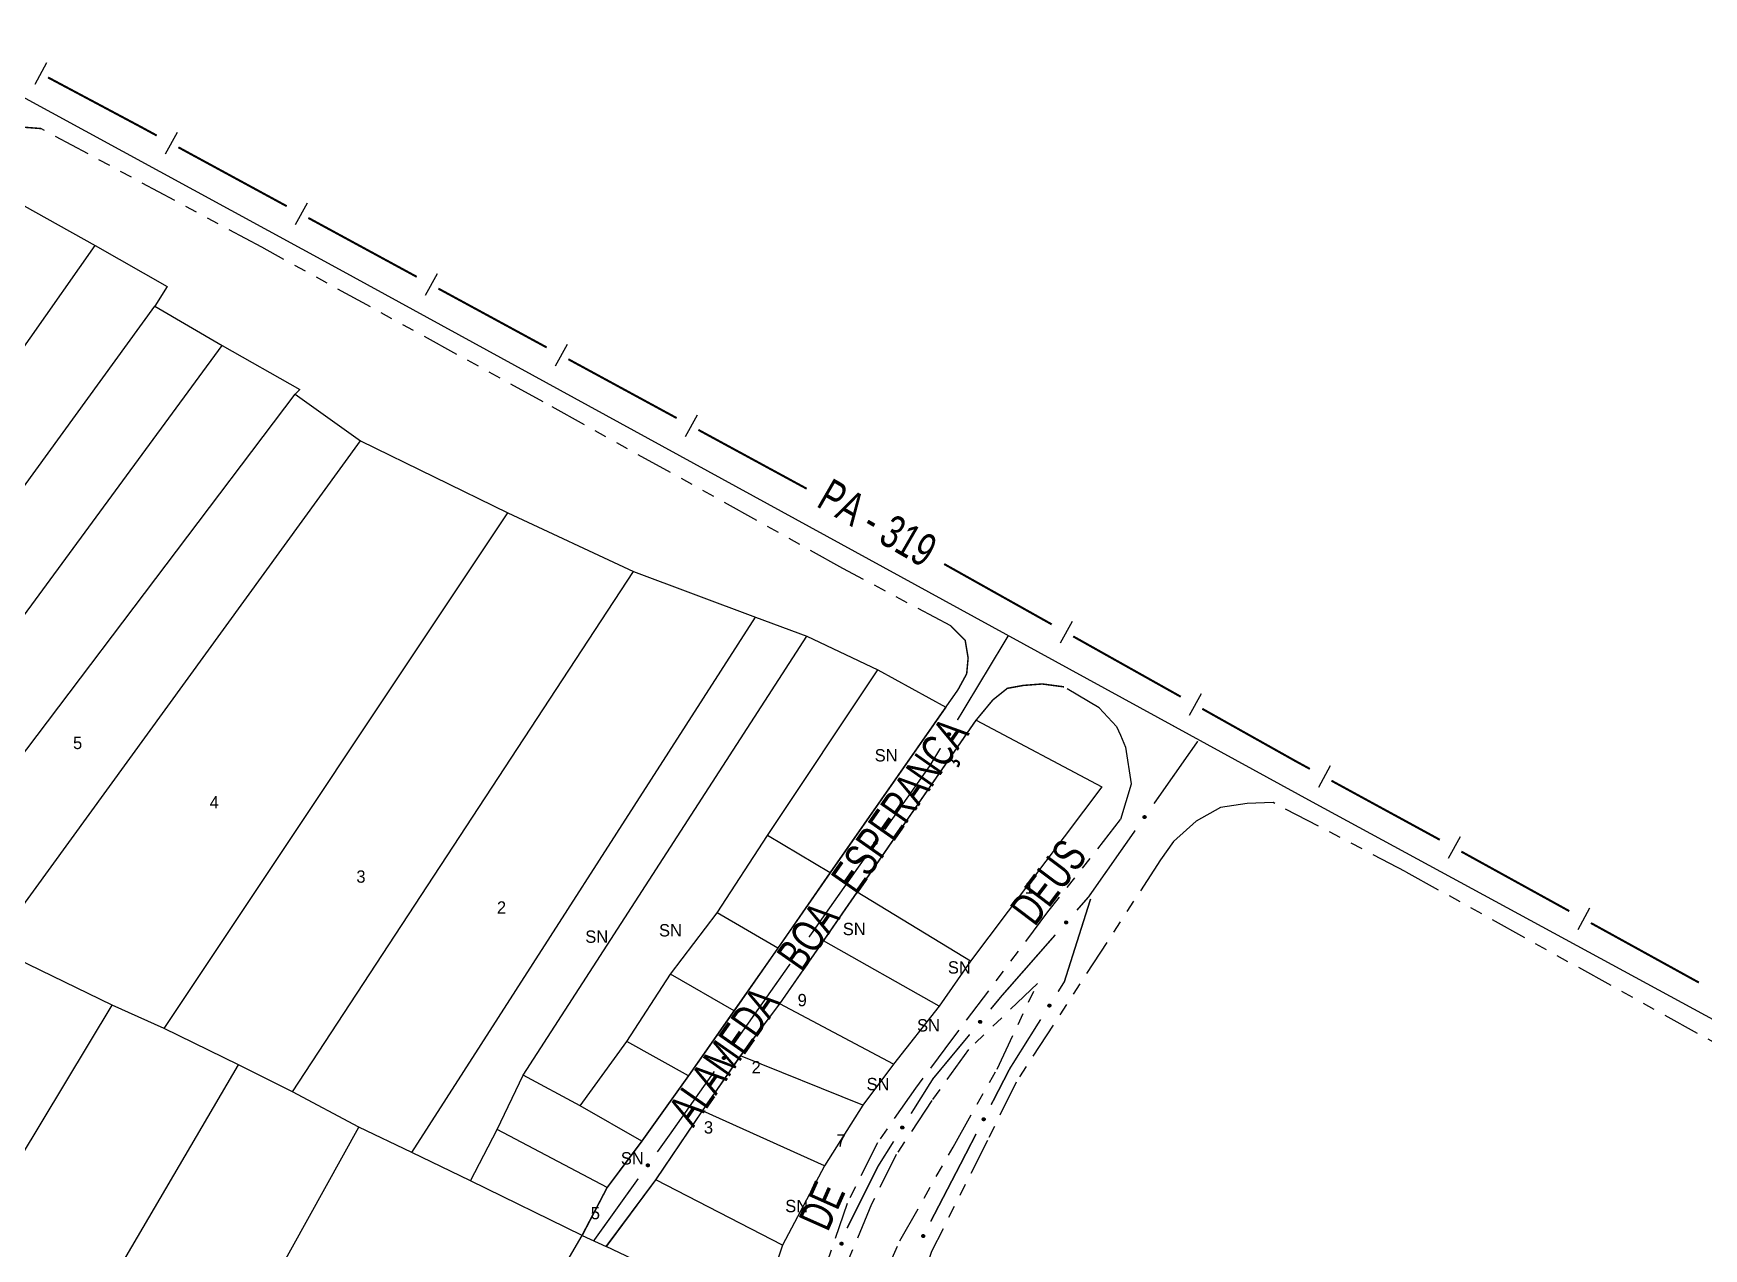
# Model space of a CAD drawing. Extents: x 205454 to 206599, y 4874260 to 4875179.
# Drawn here: x 206193.6 to 206396.8, y 4874927 to 4875074.9 of the extents above; entities that cross this region are included whole.
import ezdxf
from ezdxf.enums import TextEntityAlignment as Align

# ---------------------------------------------------------------- set-up
doc = ezdxf.new("R2010")
doc.units = 0
doc.header["$LTSCALE"] = 1.5
doc.header["$MEASUREMENT"] = 0
doc.linetypes.add('TRACO_25', pattern=[8, 3, -1, 1, -1, 1, -1])
for name, color, linetype in [('CD_MALHA_LOTES', 7, 'CONTINUOUS'), ('LM-LIM-SETORES-BAIRROS', 250, 'CONTINUOUS'), ('RU-QUADRA', 210, 'CONTINUOUS'), ('SV-EIXO-RUA-N-PAV', 6, 'CONTINUOUS'), ('SV-FX-DOM-EST', 20, 'CONTINUOUS'), ('SV-ROD-ESTADUAIS', 20, 'CONTINUOUS'), ('SV-RUA-NAO-PAV', 7, 'CONTINUOUS'), ('SV-TXT-ROD-EST', 7, 'CONTINUOUS'), ('SV-TXT-RUA-N-PAV', 7, 'CONTINUOUS'), ('Th_NmrPort', 7, 'CONTINUOUS')]:
    doc.layers.add(name, color=color, linetype=linetype)
doc.styles.add('ARIAL', font='ARIAL.SHX')

msp = doc.modelspace()

# ---------------------------------------------------------------- linework, layer by layer
at = {"layer": 'CD_MALHA_LOTES', "linetype": 'Continuous', "flags": 128}
for points in [[(206134.311295, 4874991.43433), (206183.386338, 4875058.947972), (206201.087393, 4875049.07623)], [(206153.600907, 4874981.449119), (206201.087393, 4875049.07623)], [(206201.087393, 4875049.07623), (206209.824453, 4875044.083624)], [(206209.824453, 4875044.083624), (206208.349365, 4875041.70079)], [(206161.543689, 4874977.250792), (206208.349365, 4875041.70079)], [(206208.349365, 4875041.70079), (206216.519083, 4875036.935121)], [(206169.599938, 4874973.052465), (206216.519083, 4875036.935121)], [(206216.519083, 4875036.935121), (206225.993687, 4875031.545376)], [(206178.280264, 4874968.683935), (206225.426345, 4875030.978035)], [(206225.993687, 4875031.545376), (206225.426345, 4875030.978035)], [(206225.426345, 4875030.978035), (206233.369127, 4875025.30462)], [(206188.60588, 4874963.691329), (206233.369127, 4875025.30462)], [(206233.369127, 4875025.30462), (206251.297119, 4875016.56756)], [(206209.484048, 4874953.819587), (206251.297119, 4875016.56756)], [(206251.297119, 4875016.56756), (206266.558606, 4875009.419057)], [(206225.08594, 4874946.103742), (206266.558606, 4875009.419057)], [(206266.558606, 4875009.419057), (206281.422954, 4875003.85911)], [(206239.609883, 4874938.728302), (206281.422954, 4875003.85911)], [(206281.422954, 4875003.85911), (206287.663711, 4875001.533009)], [(206253.169346, 4874948.146171), (206287.663711, 4875001.533009)], [(206287.663711, 4875001.533009), (206296.287302, 4874997.44815)], [(206282.898042, 4874977.307526), (206296.287302, 4874997.44815)], [(206296.287302, 4874997.44815), (206304.570489, 4874992.909418)], [(206304.570489, 4874992.909418), (206290.500419, 4874972.768794)], [(206293.791, 4874970.385959), (206308.258209, 4874991.320862)], [(206308.258209, 4874991.320862), (206323.57643, 4874983.207878)], [(206323.57643, 4874983.207878), (206307.577399, 4874961.989305)], [(206276.770754, 4874967.889657), (206282.898042, 4874977.307526)], [(206290.500419, 4874972.768794), (206282.898042, 4874977.307526)], [(206290.500419, 4874972.768794), (206284.146194, 4874963.577861)], [(206289.706141, 4874964.485607), (206293.791, 4874970.385959)], [(206307.577399, 4874961.989305), (206293.791, 4874970.385959)], [(206271.097338, 4874960.400748), (206276.770754, 4874967.889657)], [(206284.146194, 4874963.577861), (206276.770754, 4874967.889657)], [(206203.129823, 4874956.656294), (206188.60588, 4874963.691329)], [(206284.146194, 4874963.577861), (206278.813183, 4874955.975484)], [(206284.37313, 4874956.826497), (206289.706141, 4874964.485607)], [(206303.776211, 4874956.542826), (206289.706141, 4874964.485607)], [(206307.577399, 4874961.989305), (206303.776211, 4874956.542826)], [(206265.764328, 4874952.23103), (206271.097338, 4874960.400748)], [(206278.813183, 4874955.975484), (206271.097338, 4874960.400748)], [(206186.052843, 4874928.345952), (206203.129823, 4874956.656294)], [(206209.484048, 4874953.819587), (206203.129823, 4874956.656294)], [(206279.607461, 4874950.472272), (206284.37313, 4874956.826497)], [(206298.216264, 4874949.451057), (206284.37313, 4874956.826497)], [(206278.813183, 4874955.975484), (206273.253236, 4874948.032703)], [(206303.776211, 4874956.542826), (206298.216264, 4874949.451057)], [(206218.504778, 4874949.394323), (206209.484048, 4874953.819587)], [(206260.090913, 4874944.401717), (206265.764328, 4874952.23103)], [(206201.824937, 4874920.857044), (206218.504778, 4874949.394323)], [(206225.08594, 4874946.103742), (206218.504778, 4874949.394323)], [(206274.955261, 4874943.777641), (206279.607461, 4874950.472272)], [(206294.47181, 4874944.458451), (206279.607461, 4874950.472272)], [(206298.216264, 4874949.451057), (206294.47181, 4874944.458451)], [(206249.992233, 4874941.508275), (206253.169346, 4874948.146171)], [(206260.090913, 4874944.401717), (206253.169346, 4874948.146171)], [(206273.253236, 4874948.032703), (206267.579821, 4874940.089921)], [(206233.14219, 4874941.791946), (206225.08594, 4874946.103742)], [(206294.47181, 4874944.458451), (206289.819609, 4874937.083011)], [(206267.579821, 4874940.089921), (206260.090913, 4874944.401717)], [(206269.281846, 4874935.380987), (206274.955261, 4874943.777641)], [(206289.819609, 4874937.083011), (206274.955261, 4874943.777641)], [(206217.02969, 4874912.687325), (206233.14219, 4874941.791946)], [(206239.609883, 4874938.728302), (206233.14219, 4874941.791946)], [(206246.758387, 4874935.267518), (206249.992233, 4874941.508275)], [(206263.381494, 4874934.47324), (206249.992233, 4874941.508275)], [(206246.758387, 4874935.267518), (206239.609883, 4874938.728302)], [(206267.579821, 4874940.089921), (206263.381494, 4874934.47324)], [(206289.819609, 4874937.083011), (206284.713535, 4874927.438205)], [(206260.317849, 4874928.629623), (206246.758387, 4874935.267518)], [(206263.381494, 4874934.47324), (206260.317849, 4874928.629623)], [(206263.268025, 4874927.268003), (206269.281846, 4874935.380987)], [(206284.713535, 4874927.438205), (206269.281846, 4874935.380987)], [(206243.070667, 4874899.014395), (206260.317849, 4874928.629623)], [(206260.317849, 4874928.629623), (206263.268025, 4874927.268003)], [(206269.735719, 4874924.204359), (206263.268025, 4874927.268003)], [(206284.713535, 4874927.438205), (206283.578852, 4874924.034156), (206282.671106, 4874920.970512), (206282.557637, 4874918.07707)]]:
    msp.add_lwpolyline(points, dxfattribs=at)
at = {"layer": 'CD_MALHA_LOTES', "linetype": 'Continuous'}
msp.add_lwpolyline([(206273.253236, 4874948.032703), (206265.764328, 4874952.23103)], dxfattribs=at)
at = {"layer": 'LM-LIM-SETORES-BAIRROS'}
for points in [[(206195.166975, 4875071.335305), (206193.755488, 4875068.688097)], [(206211.044849, 4875062.831183), (206209.612302, 4875060.195313)], [(206226.860068, 4875054.235901), (206225.427521, 4875051.600032)], [(206242.675286, 4875045.64062), (206241.242739, 4875043.00475)], [(206258.490505, 4875037.045339), (206257.057958, 4875034.409469)], [(206274.305723, 4875028.450057), (206272.873176, 4875025.814188)], [(206319.94063, 4875003.316867), (206318.472975, 4875000.700383)], [(206335.639533, 4874994.510935), (206334.171878, 4874991.894451)], [(206351.345737, 4874985.754913), (206349.909181, 4874983.121226)], [(206367.152775, 4874977.130225), (206365.704147, 4874974.503159)], [(206382.915171, 4874968.438454), (206381.466542, 4874965.811388)]]:
    msp.add_lwpolyline(points, dxfattribs=at)
at = {"layer": 'LM-LIM-SETORES-BAIRROS', "const_width": 0.25}
for points in [[(206206.631972, 4875063.522284), (206195.343634, 4875069.541206)], [(206206.814083, 4875063.42331), (206206.631972, 4875063.522284)], [(206208.571329, 4875062.468279), (206206.814083, 4875063.42331)], [(206224.386548, 4875053.872998), (206211.207199, 4875061.035732)], [(206240.201766, 4875045.277716), (206227.022417, 4875052.440451)], [(206256.016985, 4875036.682435), (206242.837636, 4875043.84517)], [(206271.832203, 4875028.087154), (206258.652855, 4875035.249888)], [(206287.647422, 4875019.491872), (206274.468073, 4875026.654607)], [(206317.46248, 4875002.987062), (206304.380061, 4875010.325339)], [(206333.161383, 4874994.18113), (206320.078964, 4875001.519407)], [(206347.129155, 4874986.346235), (206335.777867, 4874992.713475)], [(206347.993772, 4874985.874626), (206347.129155, 4874986.346235)], [(206348.871668, 4874985.395774), (206347.993772, 4874985.874626)], [(206364.673788, 4874976.776435), (206351.505354, 4874983.959217)], [(206380.439479, 4874968.090674), (206367.30415, 4874975.333816)], [(206396.201875, 4874959.398903), (206383.066545, 4874966.642045)]]:
    msp.add_lwpolyline(points, dxfattribs=at)
at = {"layer": 'RU-QUADRA', "linetype": 'Continuous', "flags": 128}
msp.add_lwpolyline([(206183.386338, 4875058.947972), (206201.087393, 4875049.07623), (206209.824453, 4875044.083624), (206208.349365, 4875041.70079), (206216.519083, 4875036.935121), (206225.993687, 4875031.545376), (206225.426345, 4875030.978035), (206233.369127, 4875025.30462), (206251.297119, 4875016.56756), (206266.558606, 4875009.419057), (206281.422954, 4875003.85911), (206287.663711, 4875001.533009), (206296.287302, 4874997.44815), (206304.570489, 4874992.909418), (206290.500419, 4874972.768794), (206284.146194, 4874963.577861), (206278.813183, 4874955.975484), (206273.253236, 4874948.032703), (206267.579821, 4874940.089921), (206263.381494, 4874934.47324), (206260.317849, 4874928.629623), (206263.268025, 4874927.268003), (206269.281846, 4874935.380987), (206274.955261, 4874943.777641), (206279.607461, 4874950.472272), (206284.37313, 4874956.826497), (206289.706141, 4874964.485607), (206293.791, 4874970.385959), (206308.258209, 4874991.320862), (206323.57643, 4874983.207878), (206307.577399, 4874961.989305), (206303.776211, 4874956.542826), (206298.216264, 4874949.451057), (206294.47181, 4874944.458451), (206289.819609, 4874937.083011), (206284.713535, 4874927.438205), (206283.578852, 4874924.034156)], dxfattribs=at)
at = {"layer": 'SV-EIXO-RUA-N-PAV', "const_width": 0.18}
for points in [[(206312.184734, 4875001.610632), (206305.986714, 4874991.335198)], [(206303.920708, 4874987.910053), (206302.887705, 4874986.197481)], [(206329.910584, 4874981.172979), (206335.078166, 4874988.541568)], [(206335.078166, 4874988.541568), (206335.2274, 4874988.754364)], [(206302.627161, 4874985.765537), (206297.155247, 4874978.005135)], [(206302.887705, 4874986.197481), (206302.627161, 4874985.765537)], [(206321.950858, 4874969.823), (206327.613881, 4874977.898051)], [(206294.850206, 4874974.73607), (206287.935083, 4874964.928875)], [(206322.19672, 4874969.577138), (206319.174282, 4874960.044831)], [(206320.541232, 4874968.216681), (206321.860411, 4874969.719932)], [(206321.860411, 4874969.719932), (206321.950858, 4874969.823)], [(206311.378798, 4874957.775768), (206317.902872, 4874965.210178)], [(206285.630042, 4874961.65981), (206278.714919, 4874951.852615)], [(206319.000516, 4874959.496801), (206318.242703, 4874958.289914)], [(206319.174282, 4874960.044831), (206319.000516, 4874959.496801)], [(206310.032616, 4874956.152431), (206311.309287, 4874957.691947)], [(206311.309287, 4874957.691947), (206311.378798, 4874957.775768)], [(206316.115631, 4874954.902354), (206312.393254, 4874948.974124)], [(206303.019494, 4874947.695431), (206307.479272, 4874953.073399)], [(206276.409878, 4874948.58355), (206271.223536, 4874941.228153)], [(206312.362245, 4874948.92474), (206310.096953, 4874944.532847)], [(206312.393254, 4874948.974124), (206312.362245, 4874948.92474)], [(206300.353512, 4874943.449608), (206303.012352, 4874947.684057)], [(206303.012352, 4874947.684057), (206303.019494, 4874947.695431)], [(206270.971416, 4874940.87059), (206269.480165, 4874938.786719)], [(206271.223536, 4874941.228153), (206270.971416, 4874940.87059)], [(206308.263334, 4874940.977872), (206306.429716, 4874937.422898)], [(206296.381223, 4874937.12337), (206298.226439, 4874940.062048)], [(206292.566475, 4874929.493874), (206296.144184, 4874936.649291)], [(206296.144184, 4874936.649291), (206296.381223, 4874937.12337)], [(206306.338629, 4874937.246301), (206302.73948, 4874930.32486)], [(206306.429716, 4874937.422898), (206306.338629, 4874937.246301)], [(206267.152349, 4874935.533832), (206261.914761, 4874928.214838)], [(206261.914761, 4874928.214838), (206261.741409, 4874927.972595)]]:
    msp.add_lwpolyline(points, dxfattribs=at)
at = {"layer": 'SV-EIXO-RUA-N-PAV'}
for points in [[(206305.122183, 4874989.688801), (206305.134605, 4874989.641496), (206305.135609, 4874989.5983), (206305.126076, 4874989.562031), (206305.109295, 4874989.532178), (206305.088688, 4874989.503571), (206305.061548, 4874989.479312), (206305.025461, 4874989.459061), (206304.978096, 4874989.446266), (206304.933778, 4874989.448147), (206304.897721, 4874989.45559), (206304.865584, 4874989.471296), (206304.838129, 4874989.49178), (206304.813863, 4874989.520805), (206304.793697, 4874989.557575), (206304.781984, 4874989.605514), (206304.781291, 4874989.647869), (206304.791433, 4874989.682708), (206304.807427, 4874989.714916), (206304.828815, 4874989.74387), (206304.855593, 4874989.767529), (206304.892652, 4874989.787766), (206304.940121, 4874989.7987), (206304.982357, 4874989.799873), (206305.017329, 4874989.790224), (206305.048683, 4874989.773764), (206305.077628, 4874989.753443), (206305.103149, 4874989.727177), (206305.122183, 4874989.688801)], [(206328.589608, 4874979.481085), (206328.580469, 4874979.529132), (206328.582439, 4874979.572295), (206328.594444, 4874979.607822), (206328.613239, 4874979.63645), (206328.635765, 4874979.663572), (206328.664509, 4874979.685906), (206328.701903, 4874979.703628), (206328.750036, 4874979.713134), (206328.794119, 4874979.70821), (206328.82958, 4874979.698304), (206328.86056, 4874979.680425), (206328.886541, 4874979.658101), (206328.908753, 4874979.627476), (206328.926342, 4874979.589405), (206328.93473, 4874979.540774), (206328.932508, 4874979.498472), (206328.919994, 4874979.464413), (206328.901823, 4874979.433382), (206328.878494, 4874979.405968), (206328.850151, 4874979.384207), (206328.811788, 4874979.366566), (206328.76368, 4874979.358923), (206328.721463, 4874979.360658), (206328.687238, 4874979.37269), (206328.65709, 4874979.391268), (206328.629612, 4874979.413531), (206328.605958, 4874979.44149), (206328.589608, 4874979.481085)], [(206296.175489, 4874976.424593), (206296.184506, 4874976.376523), (206296.182425, 4874976.333365), (206296.17033, 4874976.297869), (206296.151463, 4874976.269289), (206296.128867, 4874976.242224), (206296.100066, 4874976.219963), (206296.062628, 4874976.202336), (206296.01447, 4874976.192953), (206295.9704, 4874976.19799), (206295.934965, 4874976.207986), (206295.90403, 4874976.225944), (206295.878106, 4874976.248334), (206295.855972, 4874976.279016), (206295.83848, 4874976.317131), (206295.830216, 4874976.365783), (206295.832546, 4874976.40808), (206295.845146, 4874976.442106), (206295.863397, 4874976.473091), (206295.886796, 4874976.500446), (206295.915194, 4874976.522135), (206295.953601, 4874976.539678), (206296.001729, 4874976.547198), (206296.043941, 4874976.545356), (206296.078136, 4874976.533236), (206296.108236, 4874976.514582), (206296.135658, 4874976.492249), (206296.15924, 4874976.464229), (206296.175489, 4874976.424593)], [(206319.044542, 4874966.678044), (206319.040668, 4874966.726798), (206319.047308, 4874966.769493), (206319.063096, 4874966.803508), (206319.084884, 4874966.829929), (206319.110219, 4874966.854448), (206319.141216, 4874966.873533), (206319.180312, 4874966.887094), (206319.229192, 4874966.891324), (206319.272481, 4874966.881647), (206319.306658, 4874966.867954), (206319.335516, 4874966.84682), (206319.358922, 4874966.821809), (206319.377682, 4874966.788956), (206319.391038, 4874966.749202), (206319.394102, 4874966.699948), (206319.387305, 4874966.658136), (206319.371171, 4874966.625636), (206319.349741, 4874966.596759), (206319.323576, 4874966.572036), (206319.29304, 4874966.553478), (206319.252991, 4874966.540102), (206319.204337, 4874966.537723), (206319.162557, 4874966.544026), (206319.129839, 4874966.559699), (206319.101884, 4874966.581437), (206319.076982, 4874966.606549), (206319.056501, 4874966.636909), (206319.044542, 4874966.678044)], [(206286.955325, 4874963.348333), (206286.964342, 4874963.300263), (206286.962262, 4874963.257105), (206286.950166, 4874963.221609), (206286.931299, 4874963.193029), (206286.908704, 4874963.165964), (206286.879903, 4874963.143703), (206286.842464, 4874963.126076), (206286.794307, 4874963.116693), (206286.750236, 4874963.121729), (206286.714801, 4874963.131726), (206286.683867, 4874963.149683), (206286.657942, 4874963.172074), (206286.635808, 4874963.202756), (206286.618316, 4874963.240871), (206286.610052, 4874963.289523), (206286.612382, 4874963.33182), (206286.624983, 4874963.365846), (206286.643233, 4874963.396831), (206286.666632, 4874963.424186), (206286.69503, 4874963.445875), (206286.733438, 4874963.463417), (206286.781566, 4874963.470937), (206286.823778, 4874963.469096), (206286.857972, 4874963.456976), (206286.888073, 4874963.438321), (206286.915494, 4874963.415989), (206286.939077, 4874963.387969), (206286.955325, 4874963.348333)], [(206317.348798, 4874956.659278), (206317.36037, 4874956.611759), (206317.360599, 4874956.568552), (206317.350418, 4874956.53246), (206317.333104, 4874956.502912), (206317.311988, 4874956.474679), (206317.284417, 4874956.450911), (206317.247974, 4874956.431309), (206317.200387, 4874956.419366), (206317.15611, 4874956.42204), (206317.120191, 4874956.430129), (206317.088342, 4874956.446408), (206317.061258, 4874956.467382), (206317.037516, 4874956.496837), (206317.018012, 4874956.533963), (206317.007161, 4874956.582104), (206317.007227, 4874956.624465), (206317.017991, 4874956.659116), (206317.03456, 4874956.691032), (206317.056464, 4874956.719598), (206317.083662, 4874956.742773), (206317.121078, 4874956.762343), (206317.168735, 4874956.772424), (206317.210986, 4874956.77284), (206317.245779, 4874956.762565), (206317.276833, 4874956.745545), (206317.305409, 4874956.72471), (206317.330455, 4874956.69799), (206317.348798, 4874956.659278)], [(206308.579492, 4874954.572584), (206308.574258, 4874954.621212), (206308.579702, 4874954.664075), (206308.594533, 4874954.698518), (206308.615575, 4874954.725537), (206308.640216, 4874954.750754), (206308.670668, 4874954.770698), (206308.709369, 4874954.785346), (206308.758112, 4874954.790939), (206308.801655, 4874954.782476), (206308.8362, 4874954.769742), (206308.865638, 4874954.749423), (206308.889734, 4874954.725076), (206308.909404, 4874954.692759), (206308.923865, 4874954.653394), (206308.928303, 4874954.604245), (206308.922677, 4874954.56226), (206308.907457, 4874954.529321), (206308.886842, 4874954.499856), (206308.861378, 4874954.474413), (206308.831373, 4874954.455009), (206308.791713, 4874954.440519), (206308.743144, 4874954.436782), (206308.701205, 4874954.441915), (206308.668061, 4874954.456669), (206308.63951, 4874954.477617), (206308.613917, 4874954.502024), (206308.592595, 4874954.5318), (206308.579492, 4874954.572584)], [(206277.735161, 4874950.272072), (206277.744178, 4874950.224002), (206277.742098, 4874950.180845), (206277.730003, 4874950.145348), (206277.711135, 4874950.116768), (206277.68854, 4874950.089703), (206277.659739, 4874950.067442), (206277.6223, 4874950.049816), (206277.574143, 4874950.040432), (206277.530072, 4874950.045469), (206277.494638, 4874950.055465), (206277.463703, 4874950.073423), (206277.437779, 4874950.095814), (206277.415645, 4874950.126495), (206277.398152, 4874950.16461), (206277.389889, 4874950.213263), (206277.392218, 4874950.255559), (206277.404819, 4874950.289586), (206277.423069, 4874950.320571), (206277.446469, 4874950.347926), (206277.474866, 4874950.369614), (206277.513274, 4874950.387157), (206277.561402, 4874950.394677), (206277.603614, 4874950.392835), (206277.637809, 4874950.380716), (206277.667909, 4874950.362061), (206277.69533, 4874950.339728), (206277.718913, 4874950.311709), (206277.735161, 4874950.272072)], [(206309.343841, 4874942.832593), (206309.359382, 4874942.78622), (206309.363256, 4874942.743186), (206309.356157, 4874942.706364), (206309.341399, 4874942.675461), (206309.32274, 4874942.645546), (206309.297273, 4874942.619536), (206309.262614, 4874942.596929), (206309.216204, 4874942.581012), (206309.17186, 4874942.579941), (206309.135387, 4874942.58497), (206309.102277, 4874942.598503), (206309.07352, 4874942.617116), (206309.047377, 4874942.644463), (206309.02481, 4874942.67981), (206309.009935, 4874942.726864), (206309.006426, 4874942.769079), (206309.014228, 4874942.804515), (206309.028044, 4874942.837716), (206309.04746, 4874942.868028), (206309.072605, 4874942.893416), (206309.108236, 4874942.916073), (206309.154873, 4874942.93014), (206309.196937, 4874942.93412), (206309.232473, 4874942.926818), (206309.264853, 4874942.912479), (206309.295085, 4874942.89413), (206309.322296, 4874942.869619), (206309.343841, 4874942.832593)], [(206299.120345, 4874941.692683), (206299.108772, 4874941.740203), (206299.108543, 4874941.78341), (206299.118725, 4874941.819502), (206299.136038, 4874941.849049), (206299.157155, 4874941.877283), (206299.184725, 4874941.901051), (206299.221169, 4874941.920653), (206299.268756, 4874941.932596), (206299.313033, 4874941.929921), (206299.348951, 4874941.921833), (206299.380801, 4874941.905554), (206299.407884, 4874941.88458), (206299.431626, 4874941.855125), (206299.45113, 4874941.817999), (206299.461982, 4874941.769858), (206299.461915, 4874941.727497), (206299.451151, 4874941.692846), (206299.434582, 4874941.66093), (206299.412678, 4874941.632364), (206299.38548, 4874941.609189), (206299.348064, 4874941.589619), (206299.300407, 4874941.579538), (206299.258157, 4874941.579122), (206299.223363, 4874941.589397), (206299.192309, 4874941.606416), (206299.163734, 4874941.627252), (206299.138688, 4874941.653972), (206299.120345, 4874941.692683)], [(206268.489392, 4874937.213058), (206268.498073, 4874937.164926), (206268.495692, 4874937.121784), (206268.483349, 4874937.086373), (206268.464282, 4874937.057925), (206268.441498, 4874937.031019), (206268.412543, 4874937.00896), (206268.374982, 4874936.991595), (206268.32676, 4874936.982548), (206268.282725, 4874936.987893), (206268.247361, 4874936.998136), (206268.216553, 4874937.016309), (206268.190786, 4874937.038881), (206268.168866, 4874937.069716), (206268.151641, 4874937.107952), (206268.143717, 4874937.156661), (206268.146342, 4874937.198941), (206268.15918, 4874937.232878), (206268.177647, 4874937.263735), (206268.201236, 4874937.290925), (206268.229785, 4874937.312415), (206268.268314, 4874937.32969), (206268.316493, 4874937.336873), (206268.358692, 4874937.334737), (206268.392801, 4874937.322379), (206268.42277, 4874937.303514), (206268.450035, 4874937.280991), (206268.473421, 4874937.252807), (206268.489392, 4874937.213058)], [(206301.980727, 4874928.627116), (206301.996114, 4874928.580691), (206301.999845, 4874928.537645), (206301.992624, 4874928.500847), (206301.977763, 4874928.469993), (206301.959005, 4874928.44014), (206301.933453, 4874928.414215), (206301.898718, 4874928.391723), (206301.852256, 4874928.37596), (206301.807908, 4874928.375036), (206301.771452, 4874928.380186), (206301.738388, 4874928.393829), (206301.709693, 4874928.412538), (206301.683641, 4874928.439971), (206301.661191, 4874928.475393), (206301.646472, 4874928.522496), (206301.643103, 4874928.564723), (206301.651023, 4874928.600133), (206301.66495, 4874928.633287), (206301.684465, 4874928.663535), (206301.709695, 4874928.688839), (206301.745401, 4874928.711378), (206301.792084, 4874928.72529), (206301.834161, 4874928.72913), (206301.869673, 4874928.72171), (206301.902005, 4874928.707264), (206301.932176, 4874928.688814), (206301.959306, 4874928.664213), (206301.980727, 4874928.627116)], [(206291.748229, 4874927.511282), (206291.72329, 4874927.553354), (206291.71046, 4874927.594613), (206291.709663, 4874927.632105), (206291.717598, 4874927.665419), (206291.729554, 4874927.698587), (206291.748986, 4874927.729368), (206291.778121, 4874927.758753), (206291.82015, 4874927.784066), (206291.86328, 4874927.794432), (206291.899995, 4874927.79718), (206291.935209, 4874927.790906), (206291.967235, 4874927.778751), (206291.998541, 4874927.757509), (206292.028032, 4874927.727693), (206292.052463, 4874927.684815), (206292.064764, 4874927.64428), (206292.064582, 4874927.607995), (206292.058051, 4874927.572633), (206292.045439, 4874927.538918), (206292.026189, 4874927.508813), (206291.996115, 4874927.479174), (206291.953476, 4874927.455622), (206291.913187, 4874927.442891), (206291.87691, 4874927.442563), (206291.84224, 4874927.449777), (206291.808827, 4874927.461365), (206291.777073, 4874927.47961), (206291.748229, 4874927.511282)]]:
    msp.add_lwpolyline(points, close=True, dxfattribs=at)
for points in [[(206304.828815, 4874989.74387), (206304.781291, 4874989.647869)], [(206304.855593, 4874989.767529), (206304.781984, 4874989.605514)], [(206304.840507, 4874989.751655), (206304.784532, 4874989.632439)], [(206304.873316, 4874989.771703), (206304.79145, 4874989.588428)], [(206304.892652, 4874989.787766), (206304.793697, 4874989.557575)], [(206304.915713, 4874989.789155), (206304.804914, 4874989.542061)], [(206304.940121, 4874989.7987), (206304.813863, 4874989.520805)], [(206304.95926, 4874989.797946), (206304.827541, 4874989.510884)], [(206304.982357, 4874989.799873), (206304.838129, 4874989.49178)], [(206304.997392, 4874989.792474), (206304.852986, 4874989.484381)], [(206305.017329, 4874989.790224), (206304.865584, 4874989.471296)], [(206305.031295, 4874989.779992), (206304.880323, 4874989.466298)], [(206305.048683, 4874989.773764), (206304.897721, 4874989.45559)], [(206305.062137, 4874989.759794), (206304.919846, 4874989.455207)], [(206305.077628, 4874989.753443), (206304.933778, 4874989.448147)], [(206305.087824, 4874989.736333), (206304.958682, 4874989.450904)], [(206305.103149, 4874989.727177), (206304.978096, 4874989.446266)], [(206305.110692, 4874989.708198), (206305.001988, 4874989.456653)], [(206305.122183, 4874989.688801), (206305.025461, 4874989.459061)], [(206305.127902, 4874989.662759), (206305.046964, 4874989.475737)], [(206305.134605, 4874989.641496), (206305.061548, 4874989.479312)], [(206305.135283, 4874989.616875), (206305.078845, 4874989.499531)], [(206305.135609, 4874989.5983), (206305.088688, 4874989.503571)], [(206328.580469, 4874979.529132), (206328.664509, 4874979.685906)], [(206328.581486, 4874979.553742), (206328.645862, 4874979.666925)], [(206328.582439, 4874979.572295), (206328.635765, 4874979.663572)], [(206328.585694, 4874979.507459), (206328.679304, 4874979.688471)], [(206328.589608, 4874979.481085), (206328.701903, 4874979.703628)], [(206328.599738, 4874979.460943), (206328.725486, 4874979.704416)], [(206328.605958, 4874979.44149), (206328.750036, 4874979.713134)], [(206328.620616, 4874979.431302), (206328.769085, 4874979.707172)], [(206328.629612, 4874979.413531), (206328.794119, 4874979.70821)], [(206328.644628, 4874979.406129), (206328.807533, 4874979.700208)], [(206328.65709, 4874979.391268), (206328.82958, 4874979.698304)], [(206328.674009, 4874979.383858), (206328.846199, 4874979.686425)], [(206328.687238, 4874979.37269), (206328.86056, 4874979.680425)], [(206328.706973, 4874979.369074), (206328.872228, 4874979.666504)], [(206328.721463, 4874979.360658), (206328.886541, 4874979.658101)], [(206328.744638, 4874979.360992), (206328.89579, 4874979.638314)], [(206328.76368, 4874979.358923), (206328.908753, 4874979.627476)], [(206328.788686, 4874979.366767), (206328.916219, 4874979.605654)], [(206328.811788, 4874979.366566), (206328.926342, 4874979.589405)], [(206328.832184, 4874979.381261), (206328.926462, 4874979.558472)], [(206328.850151, 4874979.384207), (206328.93473, 4874979.540774)], [(206328.866294, 4874979.399005), (206328.930336, 4874979.514089)], [(206328.878494, 4874979.405968), (206328.932508, 4874979.498472)], [(206295.915194, 4874976.522135), (206295.830216, 4874976.365783)], [(206295.886796, 4874976.500446), (206295.832546, 4874976.40808)], [(206295.899013, 4874976.507377), (206295.834678, 4874976.392457)], [(206295.933169, 4874976.525035), (206295.838439, 4874976.348065)], [(206295.953601, 4874976.539678), (206295.83848, 4874976.317131)], [(206295.976703, 4874976.539418), (206295.848562, 4874976.300856)], [(206296.001729, 4874976.547198), (206295.855972, 4874976.279016)], [(206296.020766, 4874976.54508), (206295.868907, 4874976.268145)], [(206296.043941, 4874976.545356), (206295.878106, 4874976.248334)], [(206296.05841, 4874976.536903), (206295.892398, 4874976.239894)], [(206296.078136, 4874976.533236), (206295.90403, 4874976.225944)], [(206296.091336, 4874976.522034), (206295.918375, 4874976.219908)], [(206296.108236, 4874976.514582), (206295.934965, 4874976.207986)], [(206296.12066, 4874976.499689), (206295.957006, 4874976.206026)], [(206296.135658, 4874976.492249), (206295.9704, 4874976.19799)], [(206296.144608, 4874976.474455), (206295.995437, 4874976.198963)], [(206296.15924, 4874976.464229), (206296.01447, 4874976.192953)], [(206296.16541, 4874976.44476), (206296.039043, 4874976.201609)], [(206296.175489, 4874976.424593), (206296.062628, 4874976.202336)], [(206296.179336, 4874976.398209), (206296.085265, 4874976.217436)], [(206296.184506, 4874976.376523), (206296.100066, 4874976.219963)], [(206296.183426, 4874976.351916), (206296.118762, 4874976.238897)], [(206296.182425, 4874976.333365), (206296.128867, 4874976.242224)], [(206319.040668, 4874966.726798), (206319.141216, 4874966.873533)], [(206319.043511, 4874966.704686), (206319.156203, 4874966.874477)], [(206319.044348, 4874966.751153), (206319.12062, 4874966.856686)], [(206319.044542, 4874966.678044), (206319.180312, 4874966.887094)], [(206319.047308, 4874966.769493), (206319.110219, 4874966.854448)], [(206319.052428, 4874966.656922), (206319.203841, 4874966.885319)], [(206319.056501, 4874966.636909), (206319.229192, 4874966.891324)], [(206319.069968, 4874966.625191), (206319.247482, 4874966.883331)], [(206319.076982, 4874966.606549), (206319.272481, 4874966.881647)], [(206319.091108, 4874966.597562), (206319.284948, 4874966.872238)], [(206319.101884, 4874966.581437), (206319.306658, 4874966.867954)], [(206319.117899, 4874966.572236), (206319.321891, 4874966.854342)], [(206319.129839, 4874966.559699), (206319.335516, 4874966.84682)], [(206319.149065, 4874966.553964), (206319.345606, 4874966.831715)], [(206319.162557, 4874966.544026), (206319.358922, 4874966.821809)], [(206319.185631, 4874966.541845), (206319.365971, 4874966.801136)], [(206319.204337, 4874966.537723), (206319.377682, 4874966.788956)], [(206319.230046, 4874966.542807), (206319.382737, 4874966.766453)], [(206319.252991, 4874966.540102), (206319.391038, 4874966.749202)], [(206319.274859, 4874966.552498), (206319.387802, 4874966.718438)], [(206319.29304, 4874966.553478), (206319.394102, 4874966.699948)], [(206319.310693, 4874966.566438), (206319.386839, 4874966.673897)], [(206319.323576, 4874966.572036), (206319.387305, 4874966.658136)], [(206286.69503, 4874963.445875), (206286.610052, 4874963.289523)], [(206286.666632, 4874963.424186), (206286.612382, 4874963.33182)], [(206286.67885, 4874963.431117), (206286.614515, 4874963.316197)], [(206286.713005, 4874963.448774), (206286.618275, 4874963.271805)], [(206286.733438, 4874963.463417), (206286.618316, 4874963.240871)], [(206286.756539, 4874963.463158), (206286.628398, 4874963.224596)], [(206286.781566, 4874963.470937), (206286.635808, 4874963.202756)], [(206286.800602, 4874963.46882), (206286.648743, 4874963.191885)], [(206286.823778, 4874963.469096), (206286.657942, 4874963.172074)], [(206286.838247, 4874963.460643), (206286.672234, 4874963.163634)], [(206286.857972, 4874963.456976), (206286.683867, 4874963.149683)], [(206286.871173, 4874963.445774), (206286.698212, 4874963.143647)], [(206286.888073, 4874963.438321), (206286.714801, 4874963.131726)], [(206286.900496, 4874963.423428), (206286.736842, 4874963.129765)], [(206286.915494, 4874963.415989), (206286.750236, 4874963.121729)], [(206286.924444, 4874963.398194), (206286.775273, 4874963.122703)], [(206286.939077, 4874963.387969), (206286.794307, 4874963.116693)], [(206286.945247, 4874963.3685), (206286.818879, 4874963.125349)], [(206286.955325, 4874963.348333), (206286.842464, 4874963.126076)], [(206286.959173, 4874963.321949), (206286.865101, 4874963.141176)], [(206286.964342, 4874963.300263), (206286.879903, 4874963.143703)], [(206286.963262, 4874963.275655), (206286.898598, 4874963.162637)], [(206286.962262, 4874963.257105), (206286.908704, 4874963.165964)], [(206317.083662, 4874956.742773), (206317.007161, 4874956.582104)], [(206317.056464, 4874956.719598), (206317.007227, 4874956.624465)], [(206317.068294, 4874956.727172), (206317.010191, 4874956.608978)], [(206317.101457, 4874956.746629), (206317.016319, 4874956.56485)], [(206317.121078, 4874956.762343), (206317.018012, 4874956.533963)], [(206317.14416, 4874956.763318), (206317.02895, 4874956.51825)], [(206317.168735, 4874956.772424), (206317.037516, 4874956.496837)], [(206317.187858, 4874956.771326), (206317.051014, 4874956.486673)], [(206317.210986, 4874956.77284), (206317.061258, 4874956.467382)], [(206317.225885, 4874956.765172), (206317.07598, 4874956.459717)], [(206317.245779, 4874956.762565), (206317.088342, 4874956.446408)], [(206317.259559, 4874956.752084), (206317.102989, 4874956.441147)], [(206317.276833, 4874956.745545), (206317.120191, 4874956.430129)], [(206317.290035, 4874956.731337), (206317.142306, 4874956.429349)], [(206317.305409, 4874956.72471), (206317.15611, 4874956.42204)], [(206317.315297, 4874956.707419), (206317.181059, 4874956.424351)], [(206317.330455, 4874956.69799), (206317.200387, 4874956.419366)], [(206317.337656, 4874956.678878), (206317.224461, 4874956.429322)], [(206317.348798, 4874956.659278), (206317.247974, 4874956.431309)], [(206308.574258, 4874954.621212), (206308.670668, 4874954.770698)], [(206308.577256, 4874954.645659), (206308.65055, 4874954.753282)], [(206308.577717, 4874954.599188), (206308.685622, 4874954.77206)], [(206308.579492, 4874954.572584), (206308.709369, 4874954.785346)], [(206308.579702, 4874954.664075), (206308.640216, 4874954.750754)], [(206308.587965, 4874954.551691), (206308.732939, 4874954.784229)], [(206308.592595, 4874954.5318), (206308.758112, 4874954.790939)], [(206308.606384, 4874954.520462), (206308.776618, 4874954.78346)], [(206308.613917, 4874954.502024), (206308.801655, 4874954.782476)], [(206308.628288, 4874954.493435), (206308.814379, 4874954.773418)], [(206308.63951, 4874954.477617), (206308.8362, 4874954.769742)], [(206308.655776, 4874954.468867), (206308.851808, 4874954.756561)], [(206308.668061, 4874954.456669), (206308.865638, 4874954.749423)], [(206308.687441, 4874954.451472), (206308.876145, 4874954.734606)], [(206308.701205, 4874954.441915), (206308.889734, 4874954.725076)], [(206308.724331, 4874954.44038), (206308.897357, 4874954.704607)], [(206308.743144, 4874954.436782), (206308.909404, 4874954.692759)], [(206308.768702, 4874954.442583), (206308.915085, 4874954.670407)], [(206308.791713, 4874954.440519), (206308.923865, 4874954.653394)], [(206308.813227, 4874954.453522), (206308.92149, 4874954.622552)], [(206317.35405, 4874956.633138), (206317.269771, 4874956.447597)], [(206317.36037, 4874956.611759), (206317.284417, 4874956.450911)], [(206317.360607, 4874956.587129), (206317.302074, 4874956.470817)], [(206317.360599, 4874956.568552), (206317.311988, 4874956.474679)], [(206308.831373, 4874954.455009), (206308.928303, 4874954.604245)], [(206308.848657, 4874954.468457), (206308.921772, 4874954.578001)], [(206308.861378, 4874954.474413), (206308.922677, 4874954.56226)], [(206277.474866, 4874950.369614), (206277.389889, 4874950.213263)], [(206277.446469, 4874950.347926), (206277.392218, 4874950.255559)], [(206277.458686, 4874950.354857), (206277.394351, 4874950.239937)], [(206277.492841, 4874950.372514), (206277.398112, 4874950.195544)], [(206277.513274, 4874950.387157), (206277.398152, 4874950.16461)], [(206277.536375, 4874950.386898), (206277.408235, 4874950.148336)], [(206277.561402, 4874950.394677), (206277.415645, 4874950.126495)], [(206277.580439, 4874950.39256), (206277.42858, 4874950.115624)], [(206277.603614, 4874950.392835), (206277.437779, 4874950.095814)], [(206277.618083, 4874950.384382), (206277.45207, 4874950.087374)], [(206277.637809, 4874950.380716), (206277.463703, 4874950.073423)], [(206277.651009, 4874950.369514), (206277.478048, 4874950.067387)], [(206277.667909, 4874950.362061), (206277.494638, 4874950.055465)], [(206277.680333, 4874950.347168), (206277.516679, 4874950.053505)], [(206277.69533, 4874950.339728), (206277.530072, 4874950.045469)], [(206277.70428, 4874950.321934), (206277.555109, 4874950.046443)], [(206277.718913, 4874950.311709), (206277.574143, 4874950.040432)], [(206277.725083, 4874950.29224), (206277.598715, 4874950.049089)], [(206277.735161, 4874950.272072), (206277.6223, 4874950.049816)], [(206277.739009, 4874950.245689), (206277.644937, 4874950.064916)], [(206277.744178, 4874950.224002), (206277.659739, 4874950.067442)], [(206277.743099, 4874950.199395), (206277.678435, 4874950.086376)], [(206277.742098, 4874950.180845), (206277.68854, 4874950.089703)], [(206309.04746, 4874942.868028), (206309.006426, 4874942.769079)], [(206309.072605, 4874942.893416), (206309.009935, 4874942.726864)], [(206309.058608, 4874942.876573), (206309.010687, 4874942.753898)], [(206309.090011, 4874942.89876), (206309.020516, 4874942.710445)], [(206309.108236, 4874942.916073), (206309.02481, 4874942.67981)], [(206309.131154, 4874942.918993), (206309.037034, 4874942.665077)], [(206309.154873, 4874942.93014), (206309.047377, 4874942.644463)], [(206309.17402, 4874942.93066), (206309.061684, 4874942.635474)], [(206309.196937, 4874942.93412), (206309.07352, 4874942.617116)], [(206309.212431, 4874942.927737), (206309.088836, 4874942.610722)], [(206309.232473, 4874942.926818), (206309.102277, 4874942.598503)], [(206309.247089, 4874942.917538), (206309.117316, 4874942.594497)], [(206309.264853, 4874942.912479), (206309.135387, 4874942.58497)], [(206309.279206, 4874942.899436), (206309.157489, 4874942.586059)], [(206309.295085, 4874942.89413), (206309.17186, 4874942.579941)], [(206309.306397, 4874942.877735), (206309.196525, 4874942.584348)], [(206309.322296, 4874942.869619), (206309.216204, 4874942.581012)], [(206309.331085, 4874942.851183), (206309.239353, 4874942.592965)], [(206309.343841, 4874942.832593), (206309.262614, 4874942.596929)], [(206309.35128, 4874942.806989), (206309.282959, 4874942.614998)], [(206309.359382, 4874942.78622), (206309.297273, 4874942.619536)], [(206309.361696, 4874942.761698), (206309.313188, 4874942.640861)], [(206309.363256, 4874942.743186), (206309.32274, 4874942.645546)], [(206299.108535, 4874941.764833), (206299.167068, 4874941.881145)], [(206299.108543, 4874941.78341), (206299.157155, 4874941.877283)], [(206299.108772, 4874941.740203), (206299.184725, 4874941.901051)], [(206299.115093, 4874941.718824), (206299.199371, 4874941.904365)], [(206299.120345, 4874941.692683), (206299.221169, 4874941.920653)], [(206299.131486, 4874941.673083), (206299.244681, 4874941.922639)], [(206299.138688, 4874941.653972), (206299.268756, 4874941.932596)], [(206299.153846, 4874941.644543), (206299.288083, 4874941.927611)], [(206299.163734, 4874941.627252), (206299.313033, 4874941.929921)], [(206299.179108, 4874941.620624), (206299.326836, 4874941.922612)], [(206299.192309, 4874941.606416), (206299.348951, 4874941.921833)], [(206299.209583, 4874941.599877), (206299.366154, 4874941.910815)], [(206299.223363, 4874941.589397), (206299.380801, 4874941.905554)], [(206299.243257, 4874941.58679), (206299.393162, 4874941.892244)], [(206299.258157, 4874941.579122), (206299.407884, 4874941.88458)], [(206299.281284, 4874941.580635), (206299.418129, 4874941.865289)], [(206299.300407, 4874941.579538), (206299.431626, 4874941.855125)], [(206299.324982, 4874941.588644), (206299.440193, 4874941.833712)], [(206299.348064, 4874941.589619), (206299.45113, 4874941.817999)], [(206299.367685, 4874941.605333), (206299.452824, 4874941.787112)], [(206299.38548, 4874941.609189), (206299.461982, 4874941.769858)], [(206299.400849, 4874941.62479), (206299.458951, 4874941.742984)], [(206299.412678, 4874941.632364), (206299.461915, 4874941.727497)], [(206268.229785, 4874937.312415), (206268.143717, 4874937.156661)], [(206268.201236, 4874937.290925), (206268.146342, 4874937.198941)], [(206268.213502, 4874937.297771), (206268.148366, 4874937.183303)], [(206268.268314, 4874937.32969), (206268.151641, 4874937.107952)], [(206268.247779, 4874937.31519), (206268.151816, 4874937.138886)], [(206268.291413, 4874937.329269), (206268.161609, 4874937.091608)], [(206268.316493, 4874937.336873), (206268.168866, 4874937.069716)], [(206268.335515, 4874937.334623), (206268.181725, 4874937.058755)], [(206268.358692, 4874937.334737), (206268.190786, 4874937.038881)], [(206268.373101, 4874937.326183), (206268.205018, 4874937.030341)], [(206268.392801, 4874937.322379), (206268.216553, 4874937.016309)], [(206268.405922, 4874937.311085), (206268.230856, 4874937.010173)], [(206268.42277, 4874937.303514), (206268.247361, 4874936.998136)], [(206268.435089, 4874937.288535), (206268.269388, 4874936.996022)], [(206268.450035, 4874937.280991), (206268.282725, 4874936.987893)], [(206268.45886, 4874937.263134), (206268.307769, 4874936.988692)], [(206268.473421, 4874937.252807), (206268.32676, 4874936.982548)], [(206268.479455, 4874937.233295), (206268.351392, 4874936.991033)], [(206268.489392, 4874937.213058), (206268.374982, 4874936.991595)], [(206268.493055, 4874937.186648), (206268.397723, 4874937.006537)], [(206268.498073, 4874937.164926), (206268.412543, 4874937.00896)], [(206268.496822, 4874937.140327), (206268.43137, 4874937.027763)], [(206268.495692, 4874937.121784), (206268.441498, 4874937.031019)], [(206301.684465, 4874928.663535), (206301.643103, 4874928.564723)], [(206301.709695, 4874928.688839), (206301.646472, 4874928.522496)], [(206301.695642, 4874928.672043), (206301.647314, 4874928.549528)], [(206301.727118, 4874928.694125), (206301.656999, 4874928.506042)], [(206301.745401, 4874928.711378), (206301.661191, 4874928.475393)], [(206301.768328, 4874928.714221), (206301.673366, 4874928.460619)], [(206301.792084, 4874928.72529), (206301.683641, 4874928.439971)], [(206301.811233, 4874928.725747), (206301.697918, 4874928.430935)], [(206301.834161, 4874928.72913), (206301.709693, 4874928.412538)], [(206301.849634, 4874928.722696), (206301.724987, 4874928.406093)], [(206301.869673, 4874928.72171), (206301.738388, 4874928.393829)], [(206301.884258, 4874928.712381), (206301.753413, 4874928.389773)], [(206301.902005, 4874928.707264), (206301.771452, 4874928.380186)], [(206301.916315, 4874928.694173), (206301.793557, 4874928.381202)], [(206301.932176, 4874928.688814), (206301.807908, 4874928.375036)], [(206301.943433, 4874928.672382), (206301.832588, 4874928.379362)], [(206301.959306, 4874928.664213), (206301.852256, 4874928.37596)], [(206301.968033, 4874928.645748), (206301.875444, 4874928.387836)], [(206301.980727, 4874928.627116), (206301.898718, 4874928.391723)], [(206301.988081, 4874928.601488), (206301.919124, 4874928.409724)], [(206301.996114, 4874928.580691), (206301.933453, 4874928.414215)], [(206301.998347, 4874928.556162), (206301.949438, 4874928.435487)], [(206301.999845, 4874928.537645), (206301.959005, 4874928.44014)], [(206291.71046, 4874927.594613), (206291.729554, 4874927.698587)], [(206291.715875, 4874927.576843), (206291.737908, 4874927.705175)], [(206291.72329, 4874927.553354), (206291.748986, 4874927.729368)], [(206291.735576, 4874927.534751), (206291.762027, 4874927.736812)], [(206291.748229, 4874927.511282), (206291.778121, 4874927.758753)], [(206291.764606, 4874927.495788), (206291.80003, 4874927.767516)], [(206291.777073, 4874927.47961), (206291.82015, 4874927.784066)], [(206291.794323, 4874927.475016), (206291.840091, 4874927.78494)], [(206291.808827, 4874927.461365), (206291.86328, 4874927.794432)], [(206291.825466, 4874927.459513), (206291.878616, 4874927.791471)], [(206291.84224, 4874927.449777), (206291.899995, 4874927.79718)], [(206291.86067, 4874927.448565), (206291.919664, 4874927.791663)], [(206291.87691, 4874927.442563), (206291.935209, 4874927.790906)], [(206291.896698, 4874927.445876), (206291.950917, 4874927.781785)], [(206291.913187, 4874927.442891), (206291.967235, 4874927.778751)], [(206291.934866, 4874927.451089), (206291.982664, 4874927.763291)], [(206291.953476, 4874927.455622), (206291.998541, 4874927.757509)], [(206291.974323, 4874927.471504), (206292.012984, 4874927.739528)], [(206291.996115, 4874927.479174), (206292.028032, 4874927.727693)], [(206292.010295, 4874927.499931), (206292.038667, 4874927.698644)], [(206292.026189, 4874927.508813), (206292.052463, 4874927.684815)], [(206292.036335, 4874927.528221), (206292.057408, 4874927.658227)], [(206292.045439, 4874927.538918), (206292.064764, 4874927.64428)]]:
    msp.add_lwpolyline(points, dxfattribs=at)
at = {"layer": 'SV-FX-DOM-EST', "linetype": 'TRACO_25'}
for points in [[(206305.171764, 4875002.803909, 8.536221), (206292.065646, 4875009.77751, 8.855517), (206255.601074, 4875030.063447, 9.223938), (206221.344617, 4875048.871668, 9.731539), (206194.479203, 4875063.319537, 9.731539)], [(206323.222356, 4874992.826798, 8.536221), (206318.962334, 4874995.378218, 8.536221)], [(206360.552787, 4874972.877923, 7.856689), (206344.403137, 4874981.293531, 8.200548)], [(206360.552787, 4874972.877923, 8.102544), (206422.918263, 4874938.336487, 7.288191), (206464.679177, 4874915.822689, 6.679328), (206512.570448, 4874889.797705, 6.344454), (206529.657138, 4874880.39731, 6.49667), (206539.146627, 4874875.168291, 6.557556), (206547.606874, 4874870.175059, 6.557556)]]:
    msp.add_polyline3d(points, dxfattribs=at)
at = {"layer": 'SV-ROD-ESTADUAIS', "linetype": 'Continuous'}
for points in [[(206420.687054, 4874942.531134, 7.299966), (206349.179153, 4874981.352491, 8.241484), (206332.515035, 4874990.477761, 8.830956), (206319.61632, 4874997.541097, 8.830956), (206302.523574, 4875006.901083, 8.830956), (206230.793356, 4875046.18779, 9.592358), (206178.051864, 4875074.898484, 10.435631)], [(206332.515035, 4874990.477761, 8.830956), (206332.006964, 4874990.755981, 8.830956)]]:
    msp.add_polyline3d(points, dxfattribs=at)
at = {"layer": 'SV-RUA-NAO-PAV', "linetype": 'TRACO_25', "const_width": 0.18, "flags": 128}
for points in [[(206133.945624, 4874992.601204), (206148.072864, 4875012.313631), (206162.692914, 4875032.84741), (206179.941288, 4875056.748728), (206182.733882, 4875060.198403), (206184.869395, 4875062.333915), (206187.004907, 4875063.319537), (206189.14042, 4875063.483807), (206192.34369, 4875063.483807), (206194.479203, 4875063.319537)], [(206260.317849, 4874928.629623), (206263.381494, 4874934.47324), (206267.579821, 4874940.089921), (206273.253236, 4874948.032703), (206278.813183, 4874955.975484), (206284.146194, 4874963.577861), (206290.500419, 4874972.768794), (206304.570489, 4874992.909418), (206306.055775, 4874995.024613), (206307.116588, 4874996.969437), (206307.29339, 4874998.914261), (206306.939786, 4875001.035887), (206305.171764, 4875002.803909)], [(206263.268025, 4874927.268003), (206269.281846, 4874935.380987), (206274.955261, 4874943.777641), (206279.607461, 4874950.472272), (206284.37313, 4874956.826497), (206289.706141, 4874964.485607), (206293.791, 4874970.385959), (206308.258209, 4874991.320862), (206310.299027, 4874993.786998), (206312.067049, 4874995.201415), (206314.011873, 4874995.55502), (206316.310302, 4874995.731822), (206318.962334, 4874995.378218)]]:
    msp.add_lwpolyline(points, dxfattribs=at)
at = {"layer": 'SV-RUA-NAO-PAV', "linetype": 'TRACO_25'}
for points in [[(206323.222356, 4874992.826798, 8.536221), (206325.364346, 4874990.551791, 8.069554), (206325.847048, 4874989.519686, 8.069554), (206326.448462, 4874988.029987, 8.069554), (206327.142664, 4874983.532722, 7.79938), (206325.808845, 4874979.221585, 7.733883), (206316.969802, 4874967.999287, 8.018826), (206305.390648, 4874952.570122, 7.995993), (206300.882986, 4874946.53624, 7.995993), (206296.273509, 4874939.909375, 7.889442), (206292.569683, 4874932.527163, 7.881831), (206290.147834, 4874925.401345, 7.881831), (206288.118926, 4874918.372255, 7.722005), (206287.106668, 4874912.801877, 7.615454), (206286.700622, 4874906.33442, 7.615454), (206286.564952, 4874880.230272, 7.311023), (206284.788413, 4874877.81919, 7.311023), (206281.815557, 4874877.20996, 7.417574), (206270.916704, 4874880.110005, 7.645897), (206260.160706, 4874884.836125, 7.653508), (206253.201758, 4874888.366295, 7.653508), (206193.353172, 4874918.805527, 8.589634)], [(206344.403137, 4874981.293531, 8.155819), (206341.248676, 4874981.199164, 8.110155), (206337.990432, 4874980.698849, 8.049269), (206335.037856, 4874979.019443, 7.843778), (206332.270585, 4874976.562292, 7.843778), (206330.697215, 4874974.347151, 7.744837), (206313.130202, 4874947.280362, 7.744837), (206309.642419, 4874940.163231, 7.744837), (206302.84, 4874926.666248, 7.37952), (206301.009282, 4874921.302183, 7.37952), (206299.997756, 4874916.64193, 7.37952), (206299.740701, 4874912.638748, 7.387131), (206299.671, 4874907.969556, 7.387131), (206300.700089, 4874859.633925, 6.778269), (206300.870379, 4874829.75599, 6.610831), (206300.929608, 4874822.976794, 6.587999), (206301.220633, 4874817.518722, 6.504281), (206302.551517, 4874809.998148, 6.451005), (206303.701415, 4874804.796089, 6.390119), (206308.598845, 4874784.557325, 6.329233)]]:
    msp.add_polyline3d(points, dxfattribs=at)
msp.add_polyline3d([(206305.453592, 4874939.378115, 7.798113), (206310.8115, 4874948.865127, 7.798113), (206315.716011, 4874959.271717, 7.798113), (206307.332573, 4874951.242873, 7.737226), (206302.877299, 4874945.027757, 7.737226), (206298.546365, 4874938.47938, 7.798113), (206295.545467, 4874932.425794, 7.798113), (206292.78969, 4874925.808947, 7.737226), (206291.019227, 4874919.81309, 7.615454), (206290.23364, 4874915.2845, 7.615454), (206290.018316, 4874910.945254, 7.615454), (206290.086185, 4874903.76672, 7.585011), (206291.565035, 4874902.135433, 7.585011), (206293.94698, 4874904.04065, 7.585011), (206294.830822, 4874915.664954, 7.585011), (206296.885209, 4874923.212524, 7.585011), (206298.975983, 4874927.957174, 7.585011)], close=True, dxfattribs=at)

# ---------------------------------------------------------------- texts
at = {"layer": 'SV-TXT-ROD-EST', "style": 'ARIAL', "width": 0.7}
msp.add_text('PA - 319', height=4, rotation=330, dxfattribs=at).set_placement((206288.683649, 4875017.419417))
at = {"layer": 'SV-TXT-RUA-N-PAV', "style": 'ARIAL', "width": 0.7}
for s, rotation, p in [('ALAMEDA    BOA   ESPERANÇA', 55, (206273.861045, 4874941.65554)), ('DEUS', 53, (206315.39222, 4874966.098758)), ('DE', 66, (206290.214871, 4874928.946815))]:
    msp.add_text(s, height=4, rotation=rotation, dxfattribs=at).set_placement(p)
at = {"layer": 'Th_NmrPort', "color": 1}
for s, p in [('5', (206198.383524, 4874988.556776)), ('SN', (206295.924521, 4874987.051182)), ('4', (206215.007757, 4874981.330185)), ('3', (206232.859803, 4874972.296619)), ('1', (206314.19854, 4874970.969642)), ('2', (206249.959052, 4874968.532634)), ('SN', (206260.713297, 4874964.983733)), ('SN', (206269.684165, 4874965.757778)), ('SN', (206292.044797, 4874965.915147)), ('SN', (206304.828097, 4874961.239109)), ('9', (206286.545881, 4874957.260039)), ('SN', (206301.078362, 4874954.193021)), ('2', (206280.953674, 4874949.086813)), ('SN', (206294.934192, 4874947.043506)), ('3', (206275.146382, 4874941.773927)), ('7', (206291.277749, 4874940.16079)), ('SN', (206265.037393, 4874938.009941)), ('SN', (206285.040287, 4874932.202649)), ('5', (206261.380949, 4874931.34231))]:
    msp.add_text(s, height=1.5, dxfattribs=at).set_placement(p, align=Align.MIDDLE_LEFT)

doc.saveas('drawing.dxf')
